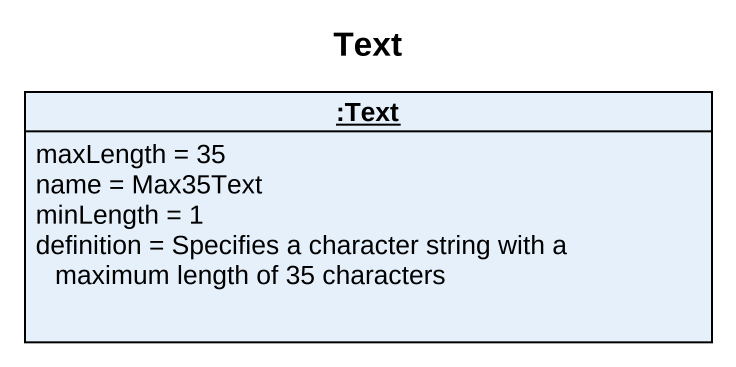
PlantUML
@startuml
title Text
hide circle
hide empty members
object ":Text" as Text {
  maxLength = 35
  name = Max35Text
  minLength = 1
  definition = Specifies a character string with a maximum length of 35 characters
}
@enduml
